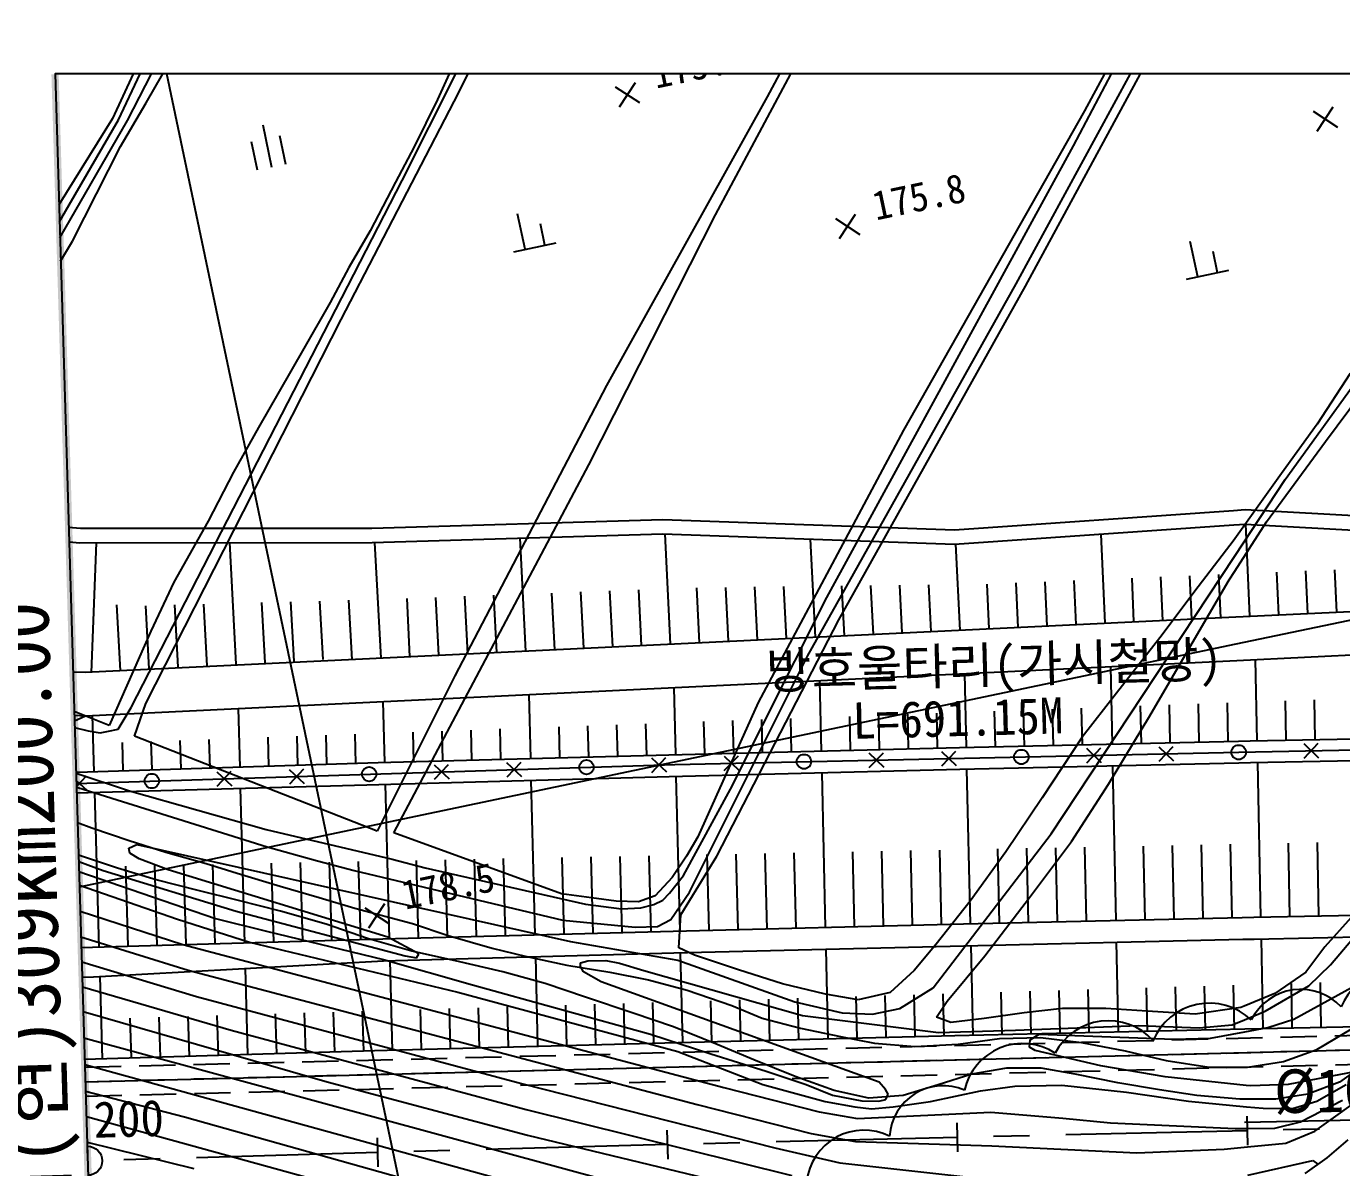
# Model space of a CAD drawing. Header units: millimetres. Extents: x 13158 to 13954, y 1103 to 1807.
# Drawn here: x 13293.5 to 13384.2, y 1469.1 to 1547.8 of the extents above; entities that cross this region are included whole.
import ezdxf
from ezdxf.enums import TextEntityAlignment as Align
from ezdxf.xclip import XClip

# ---------------------------------------------------------------- set-up
doc = ezdxf.new("R2010")
doc.units = ezdxf.units.MM
doc.header["$LTSCALE"] = 10
doc.header["$MEASUREMENT"] = 0
doc.header["$XCLIPFRAME"] = 2
for name, pattern in [('A-CENTR01', [2, 1.25, -0.25, 0.25, -0.25]), ('CENTER', [2, 1.25, -0.25, 0.25, -0.25]), ('HIDDEN', [0.375, 0.25, -0.125])]:
    doc.linetypes.add(name, pattern=pattern)
for name, color, linetype in [('TN-MACL', 6, 'A-CENTR01'), ('TZ-BASE', 253, 'Continuous'), ('TZ-CABL', 4, 'Continuous')]:
    doc.layers.add(name, color=color, linetype=linetype)
doc.layers.add('TX-PAPR', color=2, linetype='Continuous', plot=False)
doc.styles.add('HANA', font='GulimChe.ttf')
doc.styles.get("Standard").update_dxf_attribs({"font": 'GulimChe.ttf'})
doc.linetypes.add('XXO_LINE', pattern='A,2.5,["X",Standard,S=1,R=0,X=-1,Y=-0.5],5,["X",Standard,S=1,R=0,X=-1,Y=-0.5],5,-0.5,[133,GulimChe.ttf,S=0.5,R=0,X=-0.5,Y=0],-0.5,2.5', length=16)
doc.linetypes.add('ZIGZAG', pattern='A,0.0001,-0.2,[131,ltypeshp.shx,S=0.2,R=0,X=-0.2,Y=0],-0.4,[131,ltypeshp.shx,S=0.2,R=180,X=0.2,Y=0],-0.2', length=0.8001)
doc.dimstyles.get("Standard").update_dxf_attribs({"dimtxt": 0.18, "dimasz": 0.18, "dimexe": 0.18, "dimexo": 0.0625, "dimgap": 0.09, "dimtad": 0, "dimtih": 1, "dimtoh": 1, "dimdec": 4, "dimzin": 0, "dimdsep": 46, "dimtxsty": 'Standard', "dimcen": 0.09, "dimadec": 0, "dimazin": 0, "dimtfac": 1, "dimtdec": 4, "dimtofl": 0, "dimtmove": 0, "dimatfit": 3, "dimfxl": 0, "dimtolj": 1, "dimtzin": 0, "dimarcsym": 0})

# ---------------------------------------------------------------- blocks, each defined once
blk = doc.blocks.new('JD-SFSG5YJF567')
at = {"layer": 'TZ-BASE'}
for p, q in [((79.234, 35.657), (604.287, 145.87)), ((59.143, -180.76), (-3.536, 117.848)), ((21.699, 67.626, -80), (41.461, 107.001, -80)), ((58.083, 94.651, -79.786), (46.881, 73.404, -79.786)), ((68, 70.02, -79), (78.056, 89.179, -79)), ((78.043, 89.781, -78.925), (68.773, 72.44, -78.925)), ((25.288, 73.082, -79.786), (32.715, 87.824, -79.786)), ((64.053, 60.501, -78), (78.117, 86.408, -78)), ((43.309, 65.253, -78.925), (52.856, 83.176, -78.925)), ((2.756, 71.778, -81), (8.27, 82.53, -81)), ((2.138, 71.823, -82), (6.409, 81.027, -82)), ((4.991, 78.968, -82.057), (1.713, 71.918, -82.057)), ((64.681, 60.339, -77.698), (74.96, 79.317, -77.698)), ((25.65, 76.564, -80.592), (24.141, 73.213, -80.592)), ((4.024, 72.993, -80.592), (5.642, 75.786, -80.592)), ((36.397, 74.098, -79.879), (38.072, 73.005, -79.879)), ((36.688, 72.714, -79.879), (37.781, 74.389, -79.879)), ((2.262, 69.972, -80.592), (4.024, 72.993, -80.592)), ((17.494, 58.051, -79.786), (25.288, 73.082, -79.786)), ((24.141, 73.213, -80.592), (22.511, 69.962, -80.592)), ((46.881, 73.404, -79.786), (35.787, 53.49, -79.786)), ((84.821, 71.03, -77.809), (85.915, 72.704, -77.809)), ((1.713, 71.918, -82.057), (-1.979, 65.956, -82.057)), ((-1.945, 64.813, -82), (2.138, 71.823, -82)), ((-1.911, 63.671, -81), (2.756, 71.778, -81)), ((68.773, 72.44, -78.925), (56.272, 50.417, -78.925)), ((84.531, 72.414, -77.809), (86.205, 71.32, -77.809)), ((12.074, 71.476, -80.171), (12.69, 68.54, -80.171)), ((-1.037, 63.454, -80.592), (2.262, 69.972, -80.592)), ((11.711, 68.335, -80.171), (11.3, 70.292, -80.171)), ((13.669, 68.746, -80.171), (13.258, 70.703, -80.171)), ((22.511, 69.962, -80.592), (21.246, 67.512, -80.592)), ((50.986, 38.863, -79), (68, 70.02, -79)), ((3.003, 31.277, -80), (21.699, 67.626, -80)), ((21.246, 67.512, -80.592), (19.48, 64.161, -80.592)), ((30.17, 62.883, -79.896), (29.657, 65.33, -79.896)), ((31.54, 63.171, -79.896), (31.232, 64.639, -79.896)), ((34.578, 48.027, -78.925), (43.309, 65.253, -78.925)), ((51.579, 65.008, -79.201), (53.254, 63.915, -79.201)), ((51.87, 63.624, -79.201), (52.963, 65.299, -79.201)), ((19.48, 64.161, -80.592), (18.026, 61.633, -80.592)), ((-1.863, 62.072, -80.592), (-1.037, 63.454, -80.592)), ((29.387, 62.719, -79.896), (32.323, 63.335, -79.896)), ((76.574, 60.983, -78.064), (76.061, 63.429, -78.064)), ((77.944, 61.27, -78.064), (77.636, 62.738, -78.064)), ((18.026, 61.633, -80.592), (16.727, 59.204, -80.592)), ((75.791, 60.818, -78.064), (78.727, 61.435, -78.064)), ((49.647, 34.826, -78), (64.053, 60.501, -78)), ((51.819, 37.331, -77.698), (64.681, 60.339, -77.698)), ((16.727, 59.204, -80.592), (14.918, 56.039, -80.592)), ((82.601, 46.998, -77), (90.637, 58.122, -77)), ((4.016, 31.559, -79.786), (17.494, 58.051, -79.786)), ((14.918, 56.039, -80.592), (13.215, 53.068, -80.592)), ((87.099, 54.328, -77.698), (84.81, 50.829, -77.698)), ((85.39, 49.615, -76.397), (88.941, 54.408, -76.397)), ((13.215, 53.068, -80.592), (11.783, 50.593, -80.592)), ((35.787, 53.49, -79.786), (25.327, 33.462, -79.786)), ((84.81, 50.829, -77.698), (82.342, 47.413, -77.698)), ((11.783, 50.593, -80.592), (10.054, 47.514, -80.592)), ((56.272, 50.417, -78.925), (46.244, 31.626, -78.925)), ((81.313, 44.085, -76.397), (85.39, 49.615, -76.397)), ((10.054, 47.514, -80.592), (8.322, 44.123, -80.592)), ((21.116, 22.617, -78.925), (34.578, 48.027, -78.925)), ((82.342, 47.413, -77.698), (79.123, 42.909, -77.698)), ((79.101, 41.698, -77), (82.601, 46.998, -77)), ((59.787, 43.535, -255), (79.031, 44.869, -255)), ((59.787, 43.535, -255), (79.031, 44.869, -255)), ((79.031, 44.869, -255), (79.844, 44.925, -255)), ((79.031, 44.869, -255), (79.844, 44.925, -255)), ((79.844, 44.925, -255), (99.955, 43.826, -255)), ((79.844, 44.925, -255), (99.955, 43.826, -255)), ((-1.312, 43.707, -255), (-0.493, 43.643, -255)), ((-1.312, 43.707, -255), (-0.493, 43.643, -255)), ((-0.493, 43.643, -255), (19.6, 43.654, -255)), ((-0.493, 43.643, -255), (19.6, 43.654, -255)), ((8.322, 44.123, -80.592), (5.949, 39.912, -80.592)), ((19.6, 43.654, -255), (39.679, 44.255, -255)), ((19.6, 43.654, -255), (39.679, 44.255, -255)), ((39.679, 44.255, -255), (59.787, 43.535, -255)), ((39.679, 44.255, -255), (59.787, 43.535, -255)), ((59.804, 42.534, -255), (79.053, 43.868, -255)), ((79.053, 43.868, -255), (79.852, 43.923, -255)), ((79.124, 40.67, -76.397), (81.313, 44.085, -76.397)), ((79.852, 43.923, -255), (99.927, 42.826, -255)), ((79.86, 43.923, -255), (80.143, 37.567, -255)), ((-1.281, 42.701, -255), (-0.532, 42.643, -255)), ((-0.532, 42.643, -255), (19.616, 42.654, -255)), ((9.778, 42.649, -255), (10.222, 34.259, -255)), ((19.616, 42.654, -255), (39.676, 43.254, -255)), ((19.792, 42.659, -255), (20.213, 34.688, -255)), ((29.805, 42.959, -255), (30.202, 35.168, -255)), ((39.676, 43.254, -255), (59.804, 42.534, -255)), ((39.803, 43.25, -255), (40.19, 35.648, -255)), ((49.841, 42.89, -255), (50.179, 36.128, -255)), ((69.881, 43.232, -255), (70.155, 37.087, -255)), ((79.076, 42.848, -77.698), (76.608, 39.607, -77.698)), ((79.123, 42.909, -77.698), (79.076, 42.848, -77.698)), ((0.593, 42.644, -255), (0.236, 33.693, -255)), ((59.871, 42.539, -255), (60.167, 36.608, -255)), ((66.468, 22.562, -77), (79.101, 41.698, -77)), ((66.023, 39.949, -255), (66.159, 36.896, -255)), ((68.022, 40.032, -255), (68.157, 36.991, -255)), ((72.018, 40.199, -255), (72.152, 37.183, -255)), ((74.016, 40.282, -255), (74.15, 37.279, -255)), ((76.015, 40.365, -255), (76.148, 37.375, -255)), ((76.037, 35.441, -76.397), (78.751, 40.089, -76.397)), ((78.013, 40.448, -255), (78.145, 37.471, -255)), ((78.751, 40.089, -76.397), (79.124, 40.67, -76.397)), ((82.001, 40.614, -255), (82.141, 37.663, -255)), ((84, 40.698, -255), (84.139, 37.759, -255)), ((85.998, 40.781, -255), (86.137, 37.855, -255)), ((5.949, 39.912, -80.592), (4.366, 36.547, -80.592)), ((28.003, 39.02, -255), (28.204, 35.072, -255)), ((32.001, 39.169, -255), (32.199, 35.264, -255)), ((33.999, 39.243, -255), (34.197, 35.36, -255)), ((35.998, 39.317, -255), (36.195, 35.456, -255)), ((37.997, 39.391, -255), (38.192, 35.552, -255)), ((41.998, 39.54, -255), (42.188, 35.744, -255)), ((44, 39.564, -255), (44.185, 35.84, -255)), ((46.001, 39.588, -255), (46.183, 35.936, -255)), ((48.002, 39.613, -255), (48.181, 36.032, -255)), ((52.005, 39.661, -255), (52.176, 36.224, -255)), ((54.006, 39.685, -255), (54.174, 36.32, -255)), ((56.007, 39.709, -255), (56.172, 36.416, -255)), ((58.009, 39.734, -255), (58.169, 36.512, -255)), ((62.027, 39.782, -255), (62.164, 36.704, -255)), ((64.025, 39.866, -255), (64.161, 36.8, -255)), ((76.608, 39.607, -77.698), (73.949, 36.076, -77.698)), ((79.193, 37.522, -255), (120.165, 39.49, -255)), ((1.994, 38.356, -255), (2.233, 33.837, -255)), ((4, 38.294, -255), (4.23, 33.942, -255)), ((6, 38.347, -255), (6.228, 34.048, -255)), ((8, 38.401, -255), (8.225, 34.153, -255)), ((12, 38.508, -255), (12.219, 34.365, -255)), ((14, 38.562, -255), (14.216, 34.47, -255)), ((16, 38.616, -255), (16.214, 34.576, -255)), ((18, 38.669, -255), (18.216, 34.592, -255)), ((22.007, 38.798, -255), (22.211, 34.784, -255)), ((24.005, 38.872, -255), (24.209, 34.88, -255)), ((26.004, 38.946, -255), (26.206, 34.976, -255)), ((44.341, 25.638, -79), (50.986, 38.863, -79)), ((-0.168, 33.709, -255), (79.193, 37.522, -255)), ((43.389, 21.022, -77.698), (51.819, 37.331, -77.698)), ((4.366, 36.547, -80.592), (1.491, 30.039, -80.592)), ((79.259, 34.521, -255), (120.114, 36.484, -255)), ((-0.567, 18.907), (79.234, 35.657)), ((73.949, 36.076, -77.698), (70.978, 32.254, -77.698)), ((73.26, 30.688, -76.397), (76.037, 35.441, -76.397)), ((-0.156, 30.706, -255), (79.259, 34.521, -255)), ((41.512, 18.541, -78), (49.647, 34.826, -78)), ((80.541, 34.583, -255), (80.658, 28.978, -255)), ((-1.013, 33.743, -255), (-0.168, 33.709, -255)), ((60.482, 33.619, -255), (60.599, 28.52, -255)), ((70.549, 34.103, -255), (70.661, 28.75, -255)), ((25.327, 33.462, -79.786), (19.969, 22.748, -79.786)), ((50.49, 33.139, -255), (50.602, 28.272, -255)), ((30.433, 32.176, -255), (30.544, 27.753, -255)), ((40.425, 32.656, -255), (40.54, 28.021, -255)), ((70.978, 32.254, -77.698), (68.609, 29.217, -77.698)), ((84.6, 31.81, -255), (84.657, 29.062, -255)), ((1.491, 30.039, -80.592), (-0.93, 31.006, -80.592)), ((2.114, 29.789, -80), (3.003, 31.277, -80)), ((3.241, 29.297, -79.786), (4.016, 31.559, -79.786)), ((10.377, 31.212, -255), (10.486, 27.165, -255)), ((20.367, 31.692, -255), (20.481, 27.482, -255)), ((46.244, 31.626, -78.925), (42.083, 22.358, -78.925)), ((58.544, 30.875, -255), (58.6, 28.471, -255)), ((62.542, 31.019, -255), (62.598, 28.566, -255)), ((64.541, 31.09, -255), (64.598, 28.611, -255)), ((66.54, 31.162, -255), (66.597, 28.657, -255)), ((68.539, 31.234, -255), (68.597, 28.703, -255)), ((72.606, 31.38, -255), (72.66, 28.796, -255)), ((74.605, 31.452, -255), (74.66, 28.842, -255)), ((76.604, 31.523, -255), (76.659, 28.888, -255)), ((78.603, 31.595, -255), (78.659, 28.934, -255)), ((82.601, 31.739, -255), (82.658, 29.02, -255)), ((-0.922, 30.737, -255), (-0.156, 30.706, -255)), ((-0.911, 30.352, -255), (-0.156, 30.706, -255)), ((0.314, 30.729, -255), (0.426, 26.844, -255)), ((34.489, 30.011, -255), (34.542, 27.861, -255)), ((36.487, 30.083, -255), (36.541, 27.914, -255)), ((38.486, 30.155, -255), (38.541, 27.968, -255)), ((42.484, 30.298, -255), (42.539, 28.071, -255)), ((44.483, 30.37, -255), (44.539, 28.121, -255)), ((46.482, 30.442, -255), (46.538, 28.171, -255)), ((48.48, 30.514, -255), (48.537, 28.22, -255)), ((52.548, 30.66, -255), (52.601, 28.322, -255)), ((54.547, 30.732, -255), (54.601, 28.371, -255)), ((56.546, 30.803, -255), (56.6, 28.421, -255)), ((70.414, 25.994, -76.397), (73.26, 30.688, -76.397)), ((-0.897, 29.884, -80), (0.04, 29.654, -80)), ((0.04, 29.654, -80), (0.867, 29.527, -80)), ((0.867, 29.527, -80), (1.443, 29.648, -80)), ((1.443, 29.648, -80), (2.114, 29.789, -80)), ((19.969, 22.748, -79.786), (3.241, 29.297, -79.786)), ((8.365, 29.073, -255), (8.422, 27.099, -255)), ((12.431, 29.219, -255), (12.485, 27.229, -255)), ((14.43, 29.291, -255), (14.484, 27.293, -255)), ((16.429, 29.363, -255), (16.483, 27.356, -255)), ((18.427, 29.435, -255), (18.482, 27.42, -255)), ((22.425, 29.578, -255), (22.48, 27.536, -255)), ((24.424, 29.65, -255), (24.479, 27.589, -255)), ((26.423, 29.722, -255), (26.479, 27.643, -255)), ((28.421, 29.794, -255), (28.478, 27.697, -255)), ((32.49, 29.94, -255), (32.543, 27.807, -255)), ((68.609, 29.217, -77.698), (65.852, 25.05, -77.698)), ((80.179, 28.968, -255), (100.175, 29.387, -255)), ((2.369, 28.858, -255), (2.425, 26.908, -255)), ((4.367, 28.93, -255), (4.424, 26.972, -255)), ((6.366, 29.002, -255), (6.423, 27.035, -255)), ((40.084, 28.01, -255), (60.131, 28.509, -255)), ((53.893, 28.136), (54.915, 27.158)), ((53.915, 27.136), (54.893, 28.158)), ((58.892, 28.244), (59.914, 27.266)), ((58.914, 27.244), (59.892, 28.266)), ((60.131, 28.509, -255), (79.382, 28.95, -255)), ((68.89, 28.46), (69.911, 27.482)), ((68.912, 27.46), (69.89, 28.482)), ((73.889, 28.568), (74.91, 27.59)), ((73.91, 27.568), (74.889, 28.589)), ((79.382, 28.95, -255), (80.179, 28.968, -255)), ((83.886, 28.784), (84.908, 27.806)), ((83.908, 27.784), (84.886, 28.805)), ((-0.006, 26.83, -255), (20.037, 27.47, -255)), ((20.037, 27.47, -255), (40.084, 28.01, -255)), ((23.9, 27.321), (24.931, 26.353)), ((23.932, 26.321), (24.899, 27.352)), ((28.897, 27.479), (29.929, 26.511)), ((28.929, 26.48), (29.897, 27.511)), ((38.892, 27.796), (39.924, 26.828)), ((38.924, 26.797), (39.892, 27.828)), ((43.896, 27.92), (44.917, 26.942)), ((43.917, 26.921), (44.896, 27.942)), ((60.166, 27.009, -255), (79.415, 27.451, -255)), ((70.692, 27.251, -255), (70.916, 16.583, -255)), ((79.415, 27.451, -255), (80.21, 27.469, -255)), ((80.21, 27.469, -255), (100.206, 27.888, -255)), ((80.69, 27.479, -255), (80.913, 16.811, -255)), ((-0.804, 26.807, -255), (-0.006, 26.83, -255)), ((-0.802, 26.737, -79), (2.878, 25.523, -79)), ((-0.775, 25.828), (-0.088, 26.56)), ((8.907, 26.845), (9.939, 25.877)), ((8.939, 25.846), (9.907, 26.877)), ((13.905, 27.004), (14.936, 26.036)), ((13.937, 26.004), (14.904, 27.035)), ((20.077, 25.97, -255), (40.121, 26.51, -255)), ((40.121, 26.51, -255), (60.166, 27.009, -255)), ((40.577, 26.522, -255), (40.843, 15.855, -255)), ((50.636, 26.772, -255), (50.881, 16.105, -255)), ((60.633, 27.02, -255), (60.878, 16.353, -255)), ((-0.788, 26.246), (-0.056, 25.56)), ((-0.774, 25.781, -78), (-0.685, 25.751, -78)), ((-0.685, 25.751, -78), (12.371, 21.66, -78)), ((0.035, 25.401, -255), (20.077, 25.97, -255)), ((0.467, 25.413, -255), (0.776, 14.747, -255)), ((2.878, 25.523, -79), (12.316, 22.865, -79)), ((10.525, 25.699, -255), (10.813, 15.033, -255)), ((20.521, 25.982, -255), (20.809, 15.316, -255)), ((30.581, 26.253, -255), (30.847, 15.587, -255)), ((41.103, 19.688, -79), (44.341, 25.638, -79)), ((67.855, 22.034, -76.397), (70.414, 25.994, -76.397)), ((-0.762, 25.378, -255), (0.035, 25.401, -255)), ((65.852, 25.05, -77.698), (63.345, 21.307, -77.698)), ((-0.7, 23.339, -73.705), (0.286, 22.978, -73.705)), ((0.286, 22.978, -73.705), (2.871, 22.107, -73.705)), ((12.316, 22.865, -79), (21.001, 20.816, -79)), ((2.83, 21.571, -77), (3.388, 21.82, -77)), ((2.871, 22.107, -73.705), (5.387, 21.297, -73.705)), ((3.388, 21.82, -77), (33.303, 15.122, -77)), ((32.696, 18.412, -78.925), (21.116, 22.617, -78.925)), ((42.083, 22.358, -78.925), (41.314, 21.013, -78.925)), ((58.327, 11.935, -77), (66.468, 22.562, -77)), ((64.972, 18.17, -76.397), (67.855, 22.034, -76.397)), ((76.808, 21.796, -255), (76.914, 16.72, -255)), ((78.807, 21.836, -255), (78.914, 16.766, -255)), ((82.807, 21.915, -255), (82.913, 16.853, -255)), ((84.806, 21.954, -255), (84.912, 16.895, -255)), ((2.065, 20.197, -79.162), (-0.633, 21.083, -79.162)), ((2.917, 21.228, -77), (2.83, 21.571, -77)), ((3.561, 20.836, -77), (2.917, 21.228, -77)), ((5.387, 21.297, -73.705), (8.18, 20.506, -73.705)), ((12.371, 21.66, -78), (15.861, 20.685, -78)), ((32.714, 20.927, -255), (32.846, 15.64, -255)), ((34.714, 20.966, -255), (34.845, 15.694, -255)), ((36.713, 21.006, -255), (36.844, 15.748, -255)), ((38.713, 21.045, -255), (38.844, 15.802, -255)), ((41.314, 21.013, -78.925), (40.317, 19.556, -78.925)), ((40.916, 16.964, -77.698), (43.389, 21.022, -77.698)), ((42.712, 21.124, -255), (42.842, 15.905, -255)), ((44.712, 21.163, -255), (44.842, 15.955, -255)), ((46.712, 21.203, -255), (46.841, 16.004, -255)), ((48.711, 21.242, -255), (48.841, 16.054, -255)), ((52.762, 21.322, -255), (52.88, 16.155, -255)), ((54.761, 21.362, -255), (54.88, 16.205, -255)), ((56.761, 21.401, -255), (56.879, 16.254, -255)), ((58.761, 21.44, -255), (58.878, 16.304, -255)), ((63.345, 21.307, -77.698), (60.879, 17.91, -77.698)), ((62.76, 21.519, -255), (62.877, 16.399, -255)), ((64.76, 21.559, -255), (64.877, 16.445, -255)), ((66.759, 21.598, -255), (66.876, 16.49, -255)), ((68.759, 21.638, -255), (68.876, 16.536, -255)), ((72.809, 21.717, -255), (72.915, 16.629, -255)), ((74.808, 21.757, -255), (74.915, 16.675, -255)), ((-0.62, 20.649, -77), (1.078, 20.035, -77)), ((-0.599, 19.964, -76), (8.825, 16.715, -76)), ((1.078, 20.035, -77), (10.245, 17.214, -77)), ((4.727, 19.377, -79.162), (2.065, 20.197, -79.162)), ((2.615, 20.333, -255), (2.775, 14.804, -255)), ((5.555, 20.084, -77), (3.561, 20.836, -77)), ((4.615, 20.373, -255), (4.774, 14.861, -255)), ((20.7, 15.43, -77), (5.555, 20.084, -77)), ((6.615, 20.412, -255), (6.773, 14.918, -255)), ((8.18, 20.506, -73.705), (10.303, 19.85, -73.705)), ((8.614, 20.452, -255), (8.773, 14.975, -255)), ((12.665, 20.532, -255), (12.812, 15.09, -255)), ((14.665, 20.571, -255), (14.811, 15.146, -255)), ((15.861, 20.685, -78), (18.377, 20.02, -78)), ((16.664, 20.61, -255), (16.81, 15.203, -255)), ((18.377, 20.02, -78), (32.78, 16.595, -78)), ((18.664, 20.65, -255), (18.809, 15.26, -255)), ((21.001, 20.816, -79), (23.273, 20.207, -79)), ((22.663, 20.729, -255), (22.808, 15.37, -255)), ((23.273, 20.207, -79), (34.341, 17.708, -79)), ((24.663, 20.768, -255), (24.807, 15.424, -255)), ((26.663, 20.808, -255), (26.806, 15.478, -255)), ((28.662, 20.847, -255), (28.806, 15.532, -255)), ((7.616, 18.652, -79.162), (4.727, 19.377, -79.162)), ((10.303, 19.85, -73.705), (13.29, 18.953, -73.705)), ((40.317, 19.556, -78.925), (39.149, 18.275, -78.925)), ((40.125, 18.474, -79), (41.103, 19.688, -79)), ((-0.571, 19.02, -75), (6.192, 16.669, -75)), ((10.416, 17.97, -79.162), (7.616, 18.652, -79.162)), ((13.29, 18.953, -73.705), (15.973, 18.168, -73.705)), ((15.973, 18.168, -73.705), (18.44, 17.435, -73.705)), ((34.752, 18.146, -78.925), (32.696, 18.412, -78.925)), ((39.149, 18.275, -78.925), (38.002, 17.875, -78.925)), ((39.666, 17.985, -79), (40.125, 18.474, -79)), ((40.228, 16.645, -78), (41.512, 18.541, -78)), ((61.894, 14.134, -76.397), (64.972, 18.17, -76.397)), ((13.304, 17.226, -79.162), (10.416, 17.97, -79.162)), ((18.44, 17.435, -73.705), (22.406, 16.363, -73.705)), ((19.11, 17.459, -76.527), (20.784, 16.366, -76.527)), ((19.4, 16.075, -76.527), (20.494, 17.75, -76.527)), ((34.341, 17.708, -79), (36.82, 17.387, -79)), ((36.462, 17.904, -78.925), (34.752, 18.146, -78.925)), ((38.002, 17.875, -78.925), (36.462, 17.904, -78.925)), ((36.82, 17.387, -79), (38.154, 17.443, -79)), ((38.154, 17.443, -79), (39.056, 17.689, -79)), ((39.056, 17.689, -79), (39.666, 17.985, -79)), ((60.879, 17.91, -77.698), (58.533, 14.945, -77.698)), ((-0.517, 17.225, -74), (6.56, 14.926, -74)), ((6.192, 16.669, -75), (11.17, 15.086, -75)), ((8.825, 16.715, -76), (12.329, 15.833, -76)), ((10.245, 17.214, -77), (21.899, 14.15, -77)), ((16.457, 16.337, -79.162), (13.304, 17.226, -79.162)), ((19.31, 15.339, -79.162), (16.457, 16.337, -79.162)), ((22.406, 16.363, -73.705), (24.868, 15.555, -73.705)), ((32.78, 16.595, -78), (37.757, 16.126, -78)), ((39.318, 16.174, -78), (40.228, 16.645, -78)), ((40.387, 15.844, -255), (60.41, 16.342, -255)), ((40.783, 14.696, -77.698), (40.916, 16.964, -77.698)), ((60.41, 16.342, -255), (79.649, 16.783, -255)), ((79.649, 16.783, -255), (80.434, 16.801, -255)), ((80.434, 16.801, -255), (100.43, 17.22, -255)), ((87.148, 16.783, -76.397), (85.343, 14.773, -76.397)), ((85.737, 13.524, -76), (88.177, 16.403, -76)), ((-0.464, 15.459, -73), (6.941, 13.149, -73)), ((12.329, 15.833, -76), (20.414, 13.88, -76)), ((20.365, 15.304, -255), (40.387, 15.844, -255)), ((22.851, 14.282, -77), (20.7, 15.43, -77)), ((24.868, 15.555, -73.705), (27.912, 14.674, -73.705)), ((37.757, 16.126, -78), (39.318, 16.174, -78)), ((80.465, 15.301, -255), (100.461, 15.72, -255)), ((-0.442, 14.712, -255), (0.344, 14.735, -255)), ((0.344, 14.735, -255), (20.365, 15.304, -255)), ((6.56, 14.926, -74), (43.878, 5.055, -74)), ((11.17, 15.086, -75), (25.529, 11.646, -75)), ((22.353, 14.456, -79.162), (19.31, 15.339, -79.162)), ((27.912, 14.674, -73.705), (30.188, 14.117, -73.705)), ((33.303, 15.122, -77), (40.711, 13.837, -77)), ((40.424, 14.344, -255), (60.445, 14.843, -255)), ((41.851, 14.185, -77.698), (40.783, 14.696, -77.698)), ((50.915, 14.605, -255), (51.057, 8.407, -255)), ((58.533, 14.945, -77.698), (57.016, 13.119, -77.698)), ((60.445, 14.843, -255), (79.682, 15.284, -255)), ((60.912, 14.853, -255), (61.054, 8.655, -255)), ((70.947, 15.083, -255), (71.077, 8.885, -255)), ((79.682, 15.284, -255), (80.465, 15.301, -255)), ((80.945, 15.311, -255), (81.074, 9.113, -255)), ((83.198, 9.769, -75), (93.063, 15.191, -75)), ((85.343, 14.773, -76.397), (84.032, 13.007, -76.397)), ((-0.412, 13.719, -72), (7.518, 11.328, -72)), ((0.403, 12.686, -255), (20.405, 13.805, -255)), ((20.405, 13.805, -255), (40.424, 14.344, -255)), ((20.414, 13.88, -76), (26.547, 12.139, -76)), ((20.849, 13.817, -255), (21.016, 7.619, -255)), ((21.899, 14.15, -77), (22.677, 14.01, -77)), ((25.375, 13.796, -79.162), (22.353, 14.456, -79.162)), ((22.677, 14.01, -77), (22.851, 14.282, -77)), ((28.628, 13.029, -79.162), (25.375, 13.796, -79.162)), ((30.188, 14.117, -73.705), (33.048, 13.505, -73.705)), ((30.884, 14.087, -255), (31.038, 7.889, -255)), ((33.986, 13.659, -76), (34.494, 13.808, -76)), ((33.996, 13.413, -76), (33.986, 13.659, -76)), ((34.494, 13.808, -76), (35.736, 13.82, -76)), ((35.736, 13.82, -76), (36.685, 13.645, -76)), ((36.685, 13.645, -76), (38.37, 13.128, -76)), ((40.711, 13.837, -77), (48.78, 10.968, -77)), ((40.88, 14.355, -255), (41.035, 8.157, -255)), ((44.885, 13.175, -77.698), (41.851, 14.185, -77.698)), ((59.281, 11.022, -76.397), (61.894, 14.134, -76.397)), ((0.835, 12.71, -255), (0.999, 7.041, -255)), ((6.941, 13.149, -73), (42.05, 3.883, -73)), ((10.86, 13.271, -255), (11.02, 7.331, -255)), ((31.568, 12.227, -79.162), (28.628, 13.029, -79.162)), ((33.048, 13.505, -73.705), (36.026, 13.013, -73.705)), ((34.198, 13.041, -76), (33.996, 13.413, -76)), ((35.423, 12.344, -76), (34.198, 13.041, -76)), ((36.026, 13.013, -73.705), (38.689, 12.486, -73.705)), ((38.37, 13.128, -76), (49.309, 10.032, -76)), ((47.924, 12.22, -77.698), (44.885, 13.175, -77.698)), ((57.016, 13.119, -77.698), (55.356, 11.614, -77.698)), ((84.032, 13.007, -76.397), (81.898, 11.552, -76.397)), ((84.235, 12.081, -76), (85.737, 13.524, -76)), ((-0.38, 12.663, -255), (0.403, 12.686, -255)), ((-0.36, 12.006, -71), (9.888, 9.005, -71)), ((26.547, 12.139, -76), (38.834, 8.746, -76)), ((34.332, 11.29, -79.162), (31.568, 12.227, -79.162)), ((54.592, 5.417, -76), (35.423, 12.344, -76)), ((38.689, 12.486, -73.705), (41.359, 11.776, -73.705)), ((50.905, 11.488, -77.698), (47.924, 12.22, -77.698)), ((56.031, 10.52, -77), (58.327, 11.935, -77)), ((68.984, 11.817, -255), (69.052, 8.838, -255)), ((73.013, 11.938, -255), (73.076, 8.931, -255)), ((75.013, 11.997, -255), (75.076, 8.976, -255)), ((77.012, 12.057, -255), (77.075, 9.022, -255)), ((79.011, 12.117, -255), (79.075, 9.068, -255)), ((81.222, 10.321, -76), (84.235, 12.081, -76)), ((83.009, 12.236, -255), (83.074, 9.155, -255)), ((85.009, 12.296, -255), (85.073, 9.197, -255)), ((7.518, 11.328, -72), (29.917, 5.328, -72)), ((25.529, 11.646, -75), (40.714, 7.547, -75)), ((37.637, 10.189, -79.162), (34.332, 11.29, -79.162)), ((38.965, 10.921, -255), (39.035, 8.104, -255)), ((41.359, 11.776, -73.705), (44.428, 10.727, -73.705)), ((42.964, 11.04, -255), (43.034, 8.207, -255)), ((44.963, 11.1, -255), (45.033, 8.257, -255)), ((46.962, 11.159, -255), (47.033, 8.307, -255)), ((48.78, 10.968, -77), (52.052, 10.204, -77)), ((48.961, 11.219, -255), (49.032, 8.357, -255)), ((53.157, 11.118, -77.698), (50.905, 11.488, -77.698)), ((52.991, 11.339, -255), (53.057, 8.457, -255)), ((55.356, 11.614, -77.698), (53.157, 11.118, -77.698)), ((54.99, 11.399, -255), (55.056, 8.507, -255)), ((56.989, 11.459, -255), (57.055, 8.556, -255)), ((58.547, 9.915, -76.397), (59.281, 11.022, -76.397)), ((58.988, 11.519, -255), (59.055, 8.606, -255)), ((62.986, 11.638, -255), (63.054, 8.701, -255)), ((64.985, 11.698, -255), (65.053, 8.747, -255)), ((66.985, 11.758, -255), (67.053, 8.792, -255)), ((81.898, 11.552, -76.397), (79.784, 10.665, -76.397)), ((-0.309, 10.309, -70), (16.523, 5.457, -70)), ((8.916, 10.023, -255), (8.995, 7.272, -255)), ((12.945, 10.143, -255), (13.019, 7.389, -255)), ((14.944, 10.203, -255), (15.018, 7.446, -255)), ((16.943, 10.263, -255), (17.018, 7.504, -255)), ((18.942, 10.322, -255), (19.017, 7.562, -255)), ((22.941, 10.442, -255), (23.015, 7.673, -255)), ((24.94, 10.502, -255), (25.014, 7.727, -255)), ((26.939, 10.561, -255), (27.014, 7.781, -255)), ((28.938, 10.621, -255), (29.013, 7.834, -255)), ((32.968, 10.741, -255), (33.038, 7.943, -255)), ((34.967, 10.801, -255), (35.037, 7.997, -255)), ((36.966, 10.861, -255), (37.036, 8.051, -255)), ((40.401, 9.252, -79.162), (37.637, 10.189, -79.162)), ((44.428, 10.727, -73.705), (46.537, 9.852, -73.705)), ((49.309, 10.032, -76), (58.685, 8.848, -76)), ((52.052, 10.204, -77), (54.143, 10.124, -77)), ((54.143, 10.124, -77), (56.031, 10.52, -77)), ((64.606, 10.208, -76.397), (61.845, 9.823, -76.397)), ((67.252, 10.509, -76.397), (64.606, 10.208, -76.397)), ((70.244, 10.511, -76.397), (67.252, 10.509, -76.397)), ((73.096, 10.321, -76.397), (70.244, 10.511, -76.397)), ((76.386, 10.12, -76.397), (73.096, 10.321, -76.397)), ((79.556, 10.569, -76.397), (76.386, 10.12, -76.397)), ((79.784, 10.665, -76.397), (79.556, 10.569, -76.397)), ((79.804, 9.733, -76), (81.222, 10.321, -76)), ((2.919, 9.844, -255), (2.998, 7.099, -255)), ((4.918, 9.903, -255), (4.997, 7.157, -255)), ((6.917, 9.963, -255), (6.996, 7.214, -255)), ((43.422, 8.022, -79.162), (40.401, 9.252, -79.162)), ((46.537, 9.852, -73.705), (49.169, 9.144, -73.705)), ((49.169, 9.144, -73.705), (51.94, 8.574, -73.705)), ((59.551, 9.553, -76.397), (58.547, 9.915, -76.397)), ((61.845, 9.823, -76.397), (59.551, 9.553, -76.397)), ((64.002, 9.01, -76), (72.48, 9.338, -76)), ((72.48, 9.338, -76), (76.662, 9.179, -76)), ((76.662, 9.179, -76), (78.951, 9.378, -76)), ((78.951, 9.378, -76), (79.804, 9.733, -76)), ((79.823, 8.905, -75), (81.401, 9.207, -75)), ((81.401, 9.207, -75), (83.198, 9.769, -75)), ((84.797, 7.687, -73.705), (87.264, 9.157, -73.705)), ((-0.255, 8.483, -69), (42.376, -3.112, -69)), ((9.888, 9.005, -71), (30.24, 3.541, -71)), ((38.834, 8.746, -76), (42.979, 7.376, -76)), ((51.94, 8.574, -73.705), (54.279, 8.125, -73.705)), ((58.685, 8.848, -76), (64.002, 9.01, -76)), ((60.038, 8.052, -73.705), (62.89, 8.431, -73.705)), ((62.89, 8.431, -73.705), (65.723, 8.5, -73.705)), ((64.974, 7.844, -75), (65.007, 8.345, -75)), ((65.007, 8.345, -75), (65.636, 8.746, -75)), ((65.636, 8.746, -75), (74.901, 8.396, -75)), ((65.723, 8.5, -73.705), (68.564, 8.163, -73.705)), ((74.901, 8.396, -75), (77.463, 8.453, -75)), ((77.463, 8.453, -75), (79.823, 8.905, -75)), ((40.714, 7.547, -75), (46.568, 5.276, -75)), ((42.979, 7.376, -76), (46.797, 6.187, -76)), ((45.959, 6.972, -79.162), (43.422, 8.022, -79.162)), ((54.279, 8.125, -73.705), (57.053, 7.885, -73.705)), ((57.053, 7.885, -73.705), (60.038, 8.052, -73.705)), ((65.354, 7.616, -75), (64.974, 7.844, -75)), ((69.883, 6.562, -75), (65.354, 7.616, -75)), ((68.564, 8.163, -73.705), (71.572, 7.578, -73.705)), ((71.572, 7.578, -73.705), (74.393, 6.93, -73.705)), ((82.484, 6.85, -73.705), (84.797, 7.687, -73.705)), ((-0.2, 6.652, -68), (37.113, -3.628, -68)), ((48.802, 5.828, -79.162), (45.959, 6.972, -79.162)), ((63.38, 6.397, -79.162), (61.001, 5.969, -79.162)), ((65.784, 6.384, -79.162), (63.38, 6.397, -79.162)), ((68.124, 5.971, -79.162), (65.784, 6.384, -79.162)), ((74.337, 5.806, -75), (69.883, 6.562, -75)), ((74.393, 6.93, -73.705), (77.372, 6.456, -73.705)), ((77.372, 6.456, -73.705), (79.876, 6.463, -73.705)), ((79.876, 6.463, -73.705), (80.017, 6.464, -73.705)), ((80.017, 6.464, -73.705), (82.484, 6.85, -73.705)), ((84.642, 2.046, -73), (90.668, 6.374, -73)), ((88.186, 6.745, -79.162), (86.354, 5.417, -79.162)), ((16.523, 5.457, -70), (30.342, 1.76, -70)), ((46.797, 6.187, -76), (49.561, 5.274, -76)), ((51.491, 4.859, -79.162), (48.802, 5.828, -79.162)), ((61.001, 5.969, -79.162), (58.676, 5.243, -79.162)), ((71.059, 5.391, -79.162), (68.124, 5.971, -79.162)), ((79.904, 5.206, -75), (74.337, 5.806, -75)), ((87.379, 6.146, -75), (82.801, 5.268, -75)), ((-0.144, 4.808, -67), (6.691, 3.043, -67)), ((29.917, 5.328, -72), (47.398, 0.897, -72)), ((43.878, 5.055, -74), (50.455, 3.375, -74)), ((46.568, 5.276, -75), (50.873, 4.095, -75)), ((49.561, 5.274, -76), (51.376, 4.535, -76)), ((53.878, 4.314, -79.162), (51.491, 4.859, -79.162)), ((55.027, 4.928, -76), (54.592, 5.417, -76)), ((55.221, 4.595, -76), (55.027, 4.928, -76)), ((55.049, 4.227, -76), (55.221, 4.595, -76)), ((58.676, 5.243, -79.162), (56.259, 4.504, -79.162)), ((58.142, 4.1, -75), (61.596, 4.825, -75)), ((61.596, 4.825, -75), (63.951, 5.15, -75)), ((63.951, 5.15, -75), (67.206, 5.213, -75)), ((67.206, 5.213, -75), (71.65, 4.734, -75)), ((73.946, 4.904, -79.162), (71.059, 5.391, -79.162)), ((71.65, 4.734, -75), (75.936, 4.122, -75)), ((76.509, 4.513, -79.162), (73.946, 4.904, -79.162)), ((80.233, 5.17, -75), (79.904, 5.206, -75)), ((82.801, 5.268, -75), (80.233, 5.17, -75)), ((84.17, 4.608, -79.162), (81.962, 4.259, -79.162)), ((86.354, 5.417, -79.162), (84.17, 4.608, -79.162)), ((84.792, 4.122, -75), (86.812, 5.269, -75)), ((42.05, 3.883, -73), (49.912, 1.895, -73)), ((50.873, 4.095, -75), (52.921, 3.736, -75)), ((51.376, 4.535, -76), (53.41, 4.132, -76)), ((52.921, 3.736, -75), (54.08, 3.585, -75)), ((53.41, 4.132, -76), (54.573, 4.127, -76)), ((56.259, 4.504, -79.162), (53.878, 4.314, -79.162)), ((54.08, 3.585, -75), (55.571, 3.729, -75)), ((54.573, 4.127, -76), (55.049, 4.227, -76)), ((55.571, 3.729, -75), (58.142, 4.1, -75)), ((75.936, 4.122, -75), (79.936, 3.736, -75)), ((79.466, 4.26, -79.162), (76.509, 4.513, -79.162)), ((79.925, 4.26, -79.162), (79.466, 4.26, -79.162)), ((81.962, 4.259, -79.162), (79.925, 4.26, -79.162)), ((79.936, 3.736, -75), (81.082, 3.626, -75)), ((83.112, 3.606, -75), (84.792, 4.122, -75)), ((83.655, 2.691, -74), (86.557, 4.193, -74)), ((-0.092, 3.049, -66), (21.97, -3.008, -66)), ((6.691, 3.043, -67), (34.218, -4.697, -67)), ((30.24, 3.541, -71), (48.58, -1.005, -71)), ((50.455, 3.375, -74), (53.094, 2.922, -74)), ((53.094, 2.922, -74), (62.308, 3.354, -74)), ((62.308, 3.354, -74), (67.277, 2.946, -74)), ((67.277, 2.946, -74), (70.562, 2.623, -74)), ((79.951, 3.08), (79.995, 1.08)), ((79.951, 3.08), (79.995, 1.08)), ((81.082, 3.626, -75), (83.112, 3.606, -75)), ((39.958, 2.12), (40.01, 0.12)), ((49.912, 1.895, -73), (52.959, 1.326, -73)), ((59.954, 2.62), (60.002, 0.62)), ((70.562, 2.623, -74), (79.165, 2.225, -74)), ((79.165, 2.225, -74), (79.969, 2.236, -74)), ((79.969, 2.236, -74), (81.898, 2.262, -74)), ((81.898, 2.262, -74), (83.655, 2.691, -74)), ((82.641, 1.222, -73), (84.642, 2.046, -73)), ((-0.039, 1.293, -65), (7.318, -0.529, -65)), ((-0.03, 1), (0.03, -1)), ((19.964, 1.58), (20.02, -0.42)), ((30.342, 1.76, -70), (62.55, -5.965, -70)), ((52.959, 1.326, -73), (62.368, 1.024, -73)), ((62.368, 1.024, -73), (72.365, 0.559, -73)), ((78.389, 0.811, -73), (79.997, 0.966, -73)), ((79.997, 0.966, -73), (82.641, 1.222, -73)), ((86.916, 1.451, -67.461), (85.473, 0.207, -67.461)), ((47.398, 0.897, -72), (51.891, -0.129, -72)), ((72.365, 0.559, -73), (78.389, 0.811, -73)), ((80.04, -0.986, -72), (84.515, 0.012, -72)), ((85.473, 0.207, -67.461), (83.952, -0.866, -67.461)), ((84.515, 0.012, -72), (84.86, -0.226, -72)), ((51.891, -0.129, -72), (62.429, -1.306, -72))]:
    blk.add_line(p, q, dxfattribs=at)
at = {"layer": 'TZ-BASE', "ltscale": 0.2}
for p, q in [((40.498, 27.347), (79.398, 28.187)), ((79.398, 28.187), (90.721, 28.431)), ((-0.781, 26.037), (40.498, 27.347))]:
    blk.add_line(p, q, dxfattribs=at)
at = {"layer": 'TZ-BASE', "linetype": 'CENTER', "flags": 128}
blk.add_lwpolyline([(599.91, 0, 0.013001), (79.973, 2.08, 0.002), (0, 0)], format="xyb", dxfattribs=at)
at = {"layer": 'TZ-BASE'}
for centre, radius in [((64.402, 27.863), 0.5), ((79.398, 28.187), 0.5), ((34.41, 27.154), 0.5), ((49.405, 27.539), 0.5), ((4.425, 26.203), 0.5), ((19.418, 26.678), 0.5), ((0, 0), 1)]:
    blk.add_circle(centre, radius, dxfattribs=at)
for centre, radius, start, end in [((90.08, 9.167), 3.896, 48.10376, 158.10376), ((83.678, 8.006), 3.821, 43.1576, 153.1576), ((77.379, 6.646), 4.227, 46.88586, 156.88586), ((299.955, -9995.5), 10007, 90.6932274, 91.2605064), ((299.955, -9995.5), 10007, 91.2605064, 91.7188727), ((70.417, 5.506), 4.158, 42.3158, 152.3158), ((64.504, 3.964), 4.129, 57.28612, 167.28612), ((59.005, 1.483), 3.696, 66.52774, 176.52774), ((53.557, -1.869), 3.985, 63.80251, 173.80251)]:
    blk.add_arc(centre, radius, start, end, dxfattribs=at)
at = {"layer": 'TZ-BASE', "style": 'HANA'}
for s, height, rotation, p in [('175.1', 2, 11.85467, (39.192, 73.963, -79.879)), ('175.8', 2, 11.85467, (54.374, 64.873, -79.201)), ('178.5', 2, 11.85467, (21.905, 17.323, -76.527)), ('200', 2.5, 1.71887, (0.445, 1.586))]:
    blk.add_text(s, height=height, rotation=rotation, dxfattribs=at).set_placement(p)
at = {"layer": 'TZ-BASE', "linetype": 'XXO_LINE', "style": 'HANA'}
for s, p in [('방호울타리(가시철망)', (46.824, 32.558)), ('L=691.15M', (52.791, 29.109, -510))]:
    blk.add_text(s, height=2.5, rotation=1.5101, dxfattribs=at).set_placement(p)

msp = doc.modelspace()

# ---------------------------------------------------------------- linework, layer by layer
at = {"layer": 'TN-MACL', "const_width": 0.5}
msp.add_lwpolyline([(13295.435, 1544.538), (13299.934, 1394.605)], dxfattribs=at)
at = {"layer": 'TX-PAPR', "flags": 128}
msp.add_lwpolyline([(13895.344, 1394.571), (13899.845, 1544.571), (13295.434, 1544.571), (13299.935, 1394.571)], close=True, dxfattribs=at)
at = {"layer": 'TZ-CABL', "linetype": 'HIDDEN'}
for points in [[(13297.496, 1476.029), (13400.671, 1478.622)], [(13297.521, 1475.03), (13400.443, 1477.616)], [(13297.546, 1474.03), (13400.721, 1476.623)]]:
    msp.add_lwpolyline(points, dxfattribs=at)
at = {"layer": 'TZ-CABL', "linetype": 'ZIGZAG', "ltscale": 0.5}
msp.add_lwpolyline([(13297.521, 1475.03), (13400.443, 1477.616)], dxfattribs=at)

# ---------------------------------------------------------------- block references
at = {"layer": 'TZ-BASE'}
ref = msp.add_blockref('JD-SFSG5YJF567', (13297.685, 1469.571), dxfattribs=at)
XClip(ref).set_block_clipping_path([(597.6593278775, -75.0000074077), (602.1606802224, 74.9999925365), (-2.2506743118, 75.0000000279), (2.2506743119, -75.0000000279)])

# ---------------------------------------------------------------- texts
at = {"layer": 'TN-MACL'}
msp.add_text('MATCH LINE 서기(현)309㎞200.00', height=4, rotation=91.71887, dxfattribs=at).set_placement((13294.12, 1469.465), align=Align.MIDDLE_CENTER)
at = {"layer": 'TZ-BASE'}
msp.add_text('Ø100x2x1', height=3, rotation=1.09409, dxfattribs=at).set_placement((13387.751, 1474.508), align=Align.MIDDLE)

# ---------------------------------------------------------------- leaders
msp.add_leader([(13402.141, 1472.718), (13377.49, 1472.225)], dimstyle='Standard', override={"dimtxt": 3, "dimasz": 3, "dimexe": 2, "dimexo": 3, "dimgap": 1, "dimtad": 0, "dimtih": 0, "dimcen": 1, "dimaunit": 1, "dimadec": 8, "dimtix": 1, "dimtofl": 1, "dimtmove": 2, "dimtvp": 2}, dxfattribs=at)

doc.saveas('drawing.dxf')
